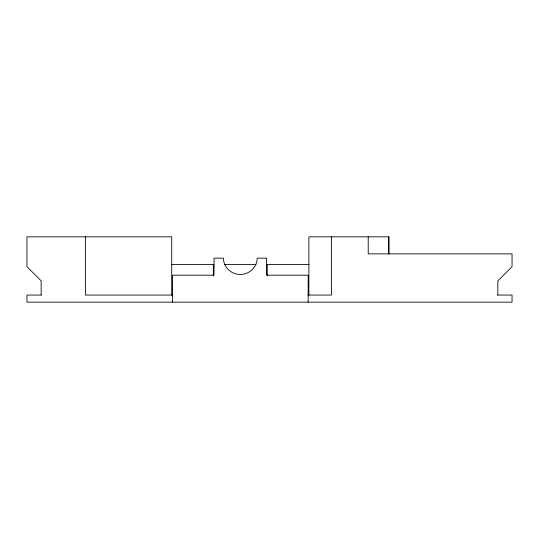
<?xml version="1.0" encoding="UTF-8"?>
<svg xmlns="http://www.w3.org/2000/svg" width="539" height="539" viewBox="0 0 539 539"><rect width="100%" height="100%" fill="white"/><g stroke="black" fill="none" stroke-linecap="round" stroke-linejoin="round"><path stroke-width="0.81" d="M171.712 264.528L213.909 264.528M224.824 264.528L255.978 264.528M266.886 264.528L309.022 264.528M41.267 295.055L26.95 295.055L26.95 302.157L512.05 302.157L512.05 295.055L497.733 295.055M172.79 295.055L85.492 295.055L85.492 236.837M307.944 295.055L331.445 295.055L331.445 236.837M497.847 295.055L497.847 280.859L512.05 266.657L512.05 253.876L368.218 253.876L368.218 236.837M389.057 253.876L389.057 236.837L308.881 236.837L308.881 295.055M388.39 236.837L388.39 253.876M308.167 302.163L308.167 275.186L266.569 275.186L266.569 258.141L257.244 258.141L256.759 261.846A17.039 17.039 0 0 1 223.84 261.846L223.348 258.141L214.023 258.141L214.023 275.186L172.426 275.186L172.426 302.163M267.277 264.528L267.277 275.887M213.316 264.528L213.316 275.887M171.712 295.055L171.712 236.837L26.95 236.837L26.95 266.657L41.153 280.859L41.153 295.055"/></g></svg>
